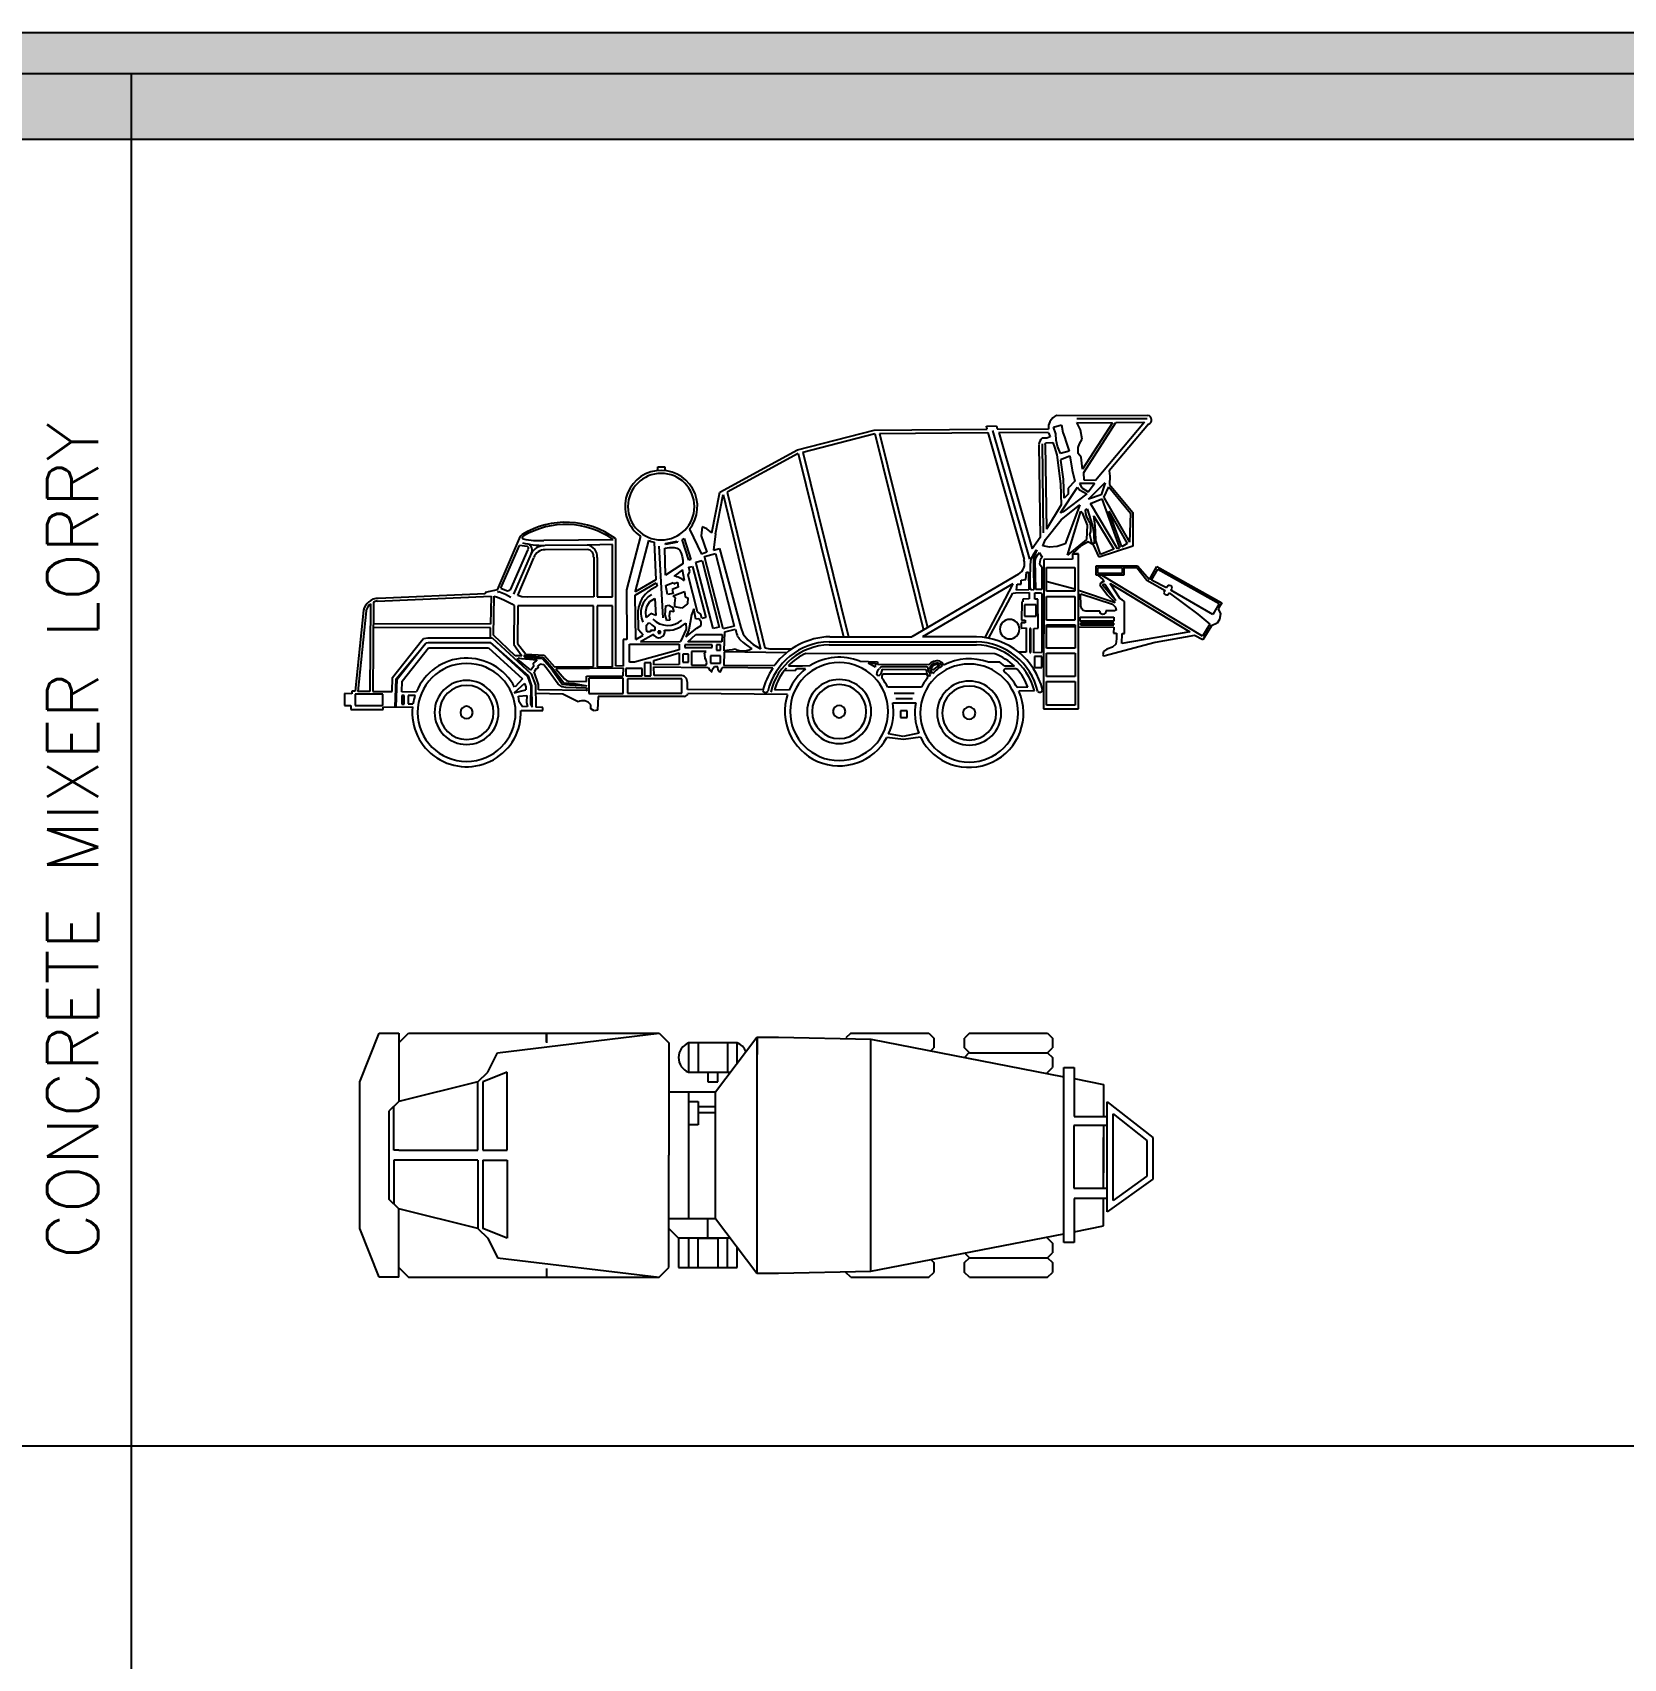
# Model space of a CAD drawing. Extents: x -121210 to 57230, y 84783 to 157800.
# Drawn here: x -19654 to -4017, y 141811 to 157800 of the extents above; entities that cross this region are included whole.
import ezdxf

# ---------------------------------------------------------------- set-up
doc = ezdxf.new("R2010")
doc.units = 0
doc.header["$MEASUREMENT"] = 0
doc.layers.get('0').update_dxf_attribs({"linetype": 'CONTINUOUS'})
doc.styles.get("Standard").update_dxf_attribs({"font": 'COMPLEX.SHX'})

# ---------------------------------------------------------------- blocks, each defined once
blk = doc.blocks.new('A$C66435CF1')
for p, q in [((6920, 3362), (6918, 3342)), ((6925, 3380), (6920, 3362)), ((6934, 3397), (6925, 3380)), ((6946, 3416), (6934, 3397)), ((6962, 3434), (6946, 3416)), ((6980, 3448), (6962, 3434)), ((6970, 3344), (7046, 3365)), ((6999, 3461), (6980, 3448)), ((6999, 3461), (7897, 3458)), ((7046, 3365), (7059, 3290)), ((7234, 3316), (7197, 3388)), ((7197, 3388), (7548, 3386)), ((7888, 3424), (7198, 3424)), ((7550, 3385), (7254, 2929)), ((7267, 2897), (7581, 3389)), ((7862, 3392), (7381, 2820)), ((7903, 3372), (7517, 2913)), ((7581, 3389), (7862, 3392)), ((4451, 3121), (5205, 3315)), ((4504, 3099), (5213, 3281)), ((5205, 3315), (6318, 3324)), ((5213, 3281), (5690, 1348)), ((5260, 3281), (6323, 3291)), ((5260, 3281), (5731, 1372)), ((6311, 3353), (6407, 3355)), ((6318, 3324), (6311, 3353)), ((6323, 3291), (6679, 2041)), ((6370, 3312), (6733, 2047)), ((6407, 3355), (6416, 3327)), ((6416, 3327), (6919, 3324)), ((6432, 3292), (6758, 2146)), ((6919, 3289), (6432, 3292)), ((6904, 3236), (6858, 3234)), ((6935, 3248), (6904, 3236)), ((6918, 3342), (6919, 3323)), ((6919, 3289), (6935, 3248)), ((6991, 3279), (6970, 3344)), ((6994, 3217), (6991, 3279)), ((7007, 3157), (6994, 3217)), ((7059, 3290), (7077, 3249)), ((7077, 3249), (7093, 3197)), ((7225, 3179), (7250, 3225)), ((7250, 3225), (7234, 3316)), ((3690, 2704), (4451, 3121)), ((4460, 3086), (3761, 2703)), ((4460, 3086), (4905, 1282)), ((4504, 3099), (4953, 1282)), ((6824, 3171), (6838, 2258)), ((6858, 3181), (6866, 2305)), ((6887, 3172), (6889, 3191)), ((6887, 3172), (6900, 2339)), ((6889, 3191), (6963, 3194)), ((6963, 3194), (6978, 3147)), ((6978, 3147), (7001, 3073)), ((7001, 3073), (7036, 2787)), ((7038, 3086), (7007, 3157)), ((7124, 3107), (7038, 3086)), ((7039, 3025), (7130, 3062)), ((7093, 3197), (7124, 3107)), ((7130, 3062), (7151, 2920)), ((7210, 3143), (7225, 3179)), ((7211, 3083), (7210, 3143)), ((7241, 3047), (7211, 3083)), ((7254, 2929), (7241, 3047)), ((3079, 2916), (3079, 2952)), ((3079, 2952), (3149, 2952)), ((3149, 2952), (3149, 2916)), ((7066, 2833), (7040, 3018)), ((7151, 2920), (7178, 2813)), ((7269, 2821), (7267, 2897)), ((7517, 2913), (7522, 2862)), ((7036, 2787), (7043, 2579)), ((7039, 2501), (7204, 2755)), ((7073, 2645), (7066, 2833)), ((7178, 2813), (7113, 2742)), ((7113, 2742), (7113, 2686)), ((7204, 2755), (7225, 2727)), ((7371, 2791), (7225, 2788)), ((7225, 2788), (7246, 2746)), ((7225, 2727), (7296, 2687)), ((7246, 2746), (7308, 2706)), ((7381, 2820), (7269, 2821)), ((7308, 2706), (7372, 2788)), ((7314, 2635), (7478, 2798)), ((7372, 2788), (7371, 2792)), ((7475, 2795), (7437, 2678)), ((7463, 2653), (7512, 2758)), ((7512, 2758), (7727, 2498)), ((7522, 2862), (7518, 2781)), ((7518, 2781), (7749, 2504)), ((3612, 2303), (3690, 2704)), ((3646, 2296), (3721, 2681)), ((3721, 2681), (4090, 1165)), ((3761, 2703), (4133, 1175)), ((7043, 2579), (6900, 2339)), ((7044, 2431), (7226, 2581)), ((7296, 2687), (7063, 2510)), ((7113, 2686), (7073, 2645)), ((7226, 2581), (7083, 2195)), ((7437, 2678), (7314, 2635)), ((7332, 2592), (7443, 2638)), ((7598, 2147), (7332, 2592)), ((7443, 2638), (7618, 2156)), ((7463, 2653), (7716, 2214)), ((6889, 2238), (7044, 2431)), ((7063, 2510), (7039, 2501)), ((7105, 2086), (7237, 2518)), ((7237, 2518), (7252, 2501)), ((7252, 2501), (7300, 2379)), ((7282, 2532), (7299, 2539)), ((7285, 2494), (7282, 2532)), ((7296, 2457), (7285, 2494)), ((7312, 2432), (7296, 2457)), ((7299, 2539), (7353, 2372)), ((7317, 2415), (7312, 2432)), ((7332, 2393), (7317, 2415)), ((7377, 2374), (7365, 2471)), ((7365, 2469), (7563, 2143)), ((7511, 2519), (7694, 2198)), ((7642, 2168), (7511, 2519)), ((7727, 2498), (7716, 2214)), ((7749, 2504), (7747, 2174)), ((1503, 1743), (1731, 2270)), ((1731, 2270), (1746, 2288)), ((2663, 2247), (2663, 995)), ((2909, 2270), (2771, 1743)), ((3319, 2240), (3340, 2247)), ((3384, 2035), (3319, 2240)), ((3340, 2247), (3405, 2042)), ((3391, 2340), (3510, 2095)), ((3515, 2363), (3506, 2276)), ((3506, 2276), (3562, 2115)), ((3561, 2343), (3515, 2363)), ((3612, 2303), (3561, 2343)), ((3646, 2296), (3627, 2135)), ((6838, 2258), (6758, 2146)), ((7294, 2239), (7105, 2086)), ((7300, 2379), (7293, 2239)), ((7326, 2287), (7335, 2319)), ((7339, 2234), (7326, 2287)), ((7336, 2366), (7332, 2393)), ((7335, 2319), (7336, 2366)), ((7353, 2372), (7366, 2294)), ((7366, 2294), (7368, 2195)), ((7380, 2316), (7377, 2374)), ((7386, 2230), (7380, 2316)), ((1538, 1760), (1719, 2181)), ((1630, 1744), (1804, 2142)), ((1834, 2101), (1660, 1700)), ((1795, 2171), (1719, 2181)), ((2642, 2237), (1960, 2228)), ((2386, 2183), (1971, 2179)), ((2387, 2141), (1971, 2137)), ((2635, 2188), (2386, 2183)), ((2635, 1675), (2635, 2188)), ((2987, 2229), (2857, 1732)), ((3044, 2213), (3059, 1842)), ((3091, 2174), (3130, 1468)), ((3147, 2152), (3170, 2157)), ((3155, 1888), (3147, 2152)), ((3154, 2201), (3271, 2224)), ((3156, 2188), (3154, 2201)), ((3273, 2211), (3156, 2188)), ((3170, 2157), (3193, 2160)), ((3193, 2160), (3216, 2161)), ((3216, 2161), (3239, 2160)), ((3239, 2160), (3254, 2158)), ((3254, 2158), (3269, 2154)), ((3269, 2154), (3283, 2148)), ((3271, 2224), (3273, 2211)), ((3283, 2148), (3293, 2137)), ((3293, 2137), (3308, 2105)), ((3308, 2105), (3318, 2071)), ((3562, 2115), (3510, 2095)), ((3538, 2072), (3645, 2100)), ((3627, 2135), (3687, 2151)), ((3645, 2100), (3830, 1388)), ((3687, 2151), (3895, 1372)), ((6750, 2048), (6778, 2102)), ((6804, 2138), (6771, 2058)), ((6778, 2102), (6803, 2138)), ((6797, 2065), (6815, 2092)), ((6815, 2092), (6827, 2110)), ((6829, 2110), (6856, 2065)), ((6865, 2177), (6889, 2238)), ((6930, 2164), (6865, 2177)), ((7004, 2169), (6930, 2164)), ((7083, 2195), (7004, 2169)), ((7245, 2180), (7154, 2098)), ((7215, 2098), (7154, 2098)), ((7154, 2098), (7154, 2044)), ((7154, 2098), (7215, 2098)), ((7154, 2098), (7154, 2044)), ((7215, 574), (7215, 2098)), ((7305, 2216), (7245, 2180)), ((7362, 2186), (7305, 2216)), ((7347, 2202), (7339, 2234)), ((7368, 2195), (7347, 2202)), ((7419, 2065), (7362, 2186)), ((7431, 2090), (7386, 2230)), ((7747, 2174), (7419, 2065)), ((7563, 2143), (7431, 2090)), ((7618, 2156), (7598, 2147)), ((7694, 2198), (7642, 2168)), ((1704, 1688), (1860, 2060)), ((2449, 2064), (2452, 1674)), ((2485, 2062), (2485, 1675)), ((3326, 2001), (3155, 1888)), ((3321, 1939), (3241, 1878)), ((3318, 2071), (3325, 2036)), ((3342, 1836), (3321, 1939)), ((3325, 2036), (3326, 2000)), ((3379, 1888), (3394, 1923)), ((3405, 2042), (3384, 2035)), ((3384, 1966), (3422, 1974)), ((3394, 1923), (3384, 1966)), ((3422, 1974), (3552, 1472)), ((3452, 2016), (3514, 2032)), ((3624, 1362), (3452, 2016)), ((3514, 2032), (3684, 1378)), ((3723, 1360), (3538, 2072)), ((6703, 1916), (6722, 1919)), ((6722, 1919), (6727, 1743)), ((6740, 1848), (6743, 1989)), ((6743, 1989), (6750, 2048)), ((6771, 2058), (6771, 1942)), ((6771, 1942), (6776, 1776)), ((6790, 2031), (6797, 2065)), ((6794, 1747), (6790, 2031)), ((6838, 2039), (6832, 1999)), ((6832, 1999), (6848, 1977)), ((6856, 2065), (6838, 2039)), ((6848, 1977), (6854, 1963)), ((6854, 1963), (6853, 1748)), ((6875, 2041), (6870, 574)), ((7154, 2044), (6875, 2041)), ((7154, 2044), (6875, 2041)), ((6899, 1732), (6899, 1963)), ((6899, 1963), (7179, 1963)), ((7179, 1963), (7179, 1732)), ((7387, 1887), (7387, 1980)), ((7387, 1980), (7660, 1980)), ((7404, 1904), (7404, 1963)), ((7404, 1963), (7643, 1963)), ((7643, 1963), (7643, 1904)), ((7660, 1980), (7795, 1981)), ((7660, 1980), (7660, 1887)), ((7660, 1962), (7787, 1963)), ((7787, 1963), (7886, 1838)), ((7795, 1981), (7911, 1844)), ((7911, 1844), (7986, 1974)), ((7932, 1840), (7993, 1948)), ((7986, 1974), (8622, 1615)), ((7993, 1948), (8596, 1608)), ((1538, 1760), (1593, 1736)), ((3059, 1842), (2857, 1723)), ((2857, 1691), (3063, 1814)), ((3072, 1781), (3004, 1742)), ((3063, 1814), (3072, 1781)), ((3157, 1785), (3229, 1817)), ((3175, 1698), (3157, 1785)), ((3280, 1771), (3222, 1747)), ((3229, 1817), (3237, 1802)), ((3237, 1802), (3272, 1818)), ((3272, 1818), (3280, 1771)), ((3471, 1527), (3379, 1888)), ((6624, 1897), (5577, 1282)), ((6569, 1804), (5681, 1283)), ((6569, 1804), (6295, 1274)), ((6605, 1739), (6613, 1798)), ((6613, 1798), (6651, 1801)), ((6651, 1801), (6652, 1840)), ((6652, 1840), (6697, 1844)), ((6697, 1844), (6703, 1916)), ((6740, 1766), (6740, 1848)), ((6749, 1744), (6740, 1766)), ((6776, 1776), (6775, 1749)), ((7180, 1749), (6905, 1821)), ((7660, 1887), (7387, 1887)), ((7643, 1904), (7404, 1904)), ((7406, 1887), (7455, 1847)), ((7430, 1811), (7423, 1792)), ((7423, 1792), (7498, 1692)), ((7448, 1820), (7430, 1811)), ((8432, 1288), (7448, 1886)), ((7465, 1822), (7448, 1820)), ((7449, 1791), (7459, 1802)), ((7528, 1697), (7449, 1791)), ((7455, 1847), (7465, 1822)), ((7459, 1802), (7476, 1797)), ((7476, 1797), (7521, 1729)), ((7623, 1656), (7526, 1805)), ((7527, 1805), (8310, 1330)), ((7886, 1838), (8065, 1737)), ((8080, 1765), (7932, 1840)), ((8095, 1785), (8080, 1765)), ((8110, 1788), (8095, 1785)), ((8124, 1783), (8110, 1788)), ((8122, 1739), (8135, 1761)), ((8133, 1774), (8124, 1783)), ((8135, 1761), (8133, 1774)), ((256, 1606), (250, 743)), ((286, 1623), (280, 743)), ((320, 1632), (1440, 1681)), ((1381, 1706), (332, 1660)), ((1503, 1743), (1381, 1716)), ((1381, 1716), (1381, 1706)), ((1440, 1681), (1436, 1407)), ((1468, 1682), (1462, 1299)), ((1469, 1682), (1494, 1674)), ((1494, 1674), (1519, 1665)), ((1503, 1722), (1518, 1728)), ((1518, 1728), (1584, 1702)), ((1519, 1665), (1543, 1655)), ((1543, 1655), (1567, 1644)), ((1567, 1644), (1593, 1632)), ((1584, 1702), (1635, 1673)), ((1593, 1632), (1618, 1619)), ((1618, 1619), (1643, 1605)), ((1643, 1605), (1666, 1589)), ((1742, 1674), (1704, 1688)), ((1798, 1671), (1742, 1674)), ((2452, 1674), (1798, 1671)), ((2485, 1675), (2635, 1675)), ((2771, 1743), (2776, 1256)), ((2857, 1732), (2857, 1724)), ((2862, 1257), (2857, 1691)), ((2973, 1579), (3000, 1630)), ((3000, 1630), (3051, 1659)), ((3051, 1659), (3061, 1492)), ((3229, 1709), (3175, 1698)), ((3222, 1747), (3229, 1709)), ((3232, 1685), (3343, 1726)), ((3252, 1664), (3232, 1685)), ((3248, 1614), (3252, 1664)), ((3248, 1578), (3248, 1614)), ((3370, 1605), (3314, 1564)), ((3343, 1726), (3349, 1675)), ((3343, 1726), (3343, 1716)), ((3349, 1675), (3374, 1665)), ((3374, 1665), (3370, 1605)), ((6331, 1264), (6568, 1711)), ((6568, 1711), (6594, 1714)), ((6594, 1714), (6730, 1718)), ((6727, 1743), (6605, 1739)), ((6656, 1626), (6653, 1447)), ((6667, 1627), (6656, 1626)), ((6730, 1656), (6667, 1653)), ((6667, 1653), (6667, 1627)), ((6730, 1718), (6730, 1656)), ((6762, 1739), (6749, 1744)), ((6775, 1749), (6762, 1739)), ((6784, 1714), (6840, 1714)), ((6784, 1652), (6784, 1714)), ((6816, 1653), (6784, 1652)), ((6853, 1748), (6794, 1747)), ((6819, 1366), (6816, 1653)), ((6840, 1714), (6853, 1703)), ((6853, 1703), (6853, 1680)), ((6853, 1680), (6855, 1126)), ((7179, 1732), (6899, 1732)), ((6899, 1446), (6899, 1677)), ((6899, 1677), (7179, 1677)), ((7179, 1677), (7179, 1446)), ((7215, 1741), (7575, 1620)), ((7238, 1583), (7234, 1703)), ((7238, 1703), (7548, 1602)), ((7498, 1692), (7575, 1620)), ((7521, 1729), (7583, 1639)), ((7583, 1639), (7528, 1697)), ((7548, 1602), (7579, 1572)), ((7648, 1641), (7623, 1656)), ((7667, 1630), (7648, 1641)), ((7666, 1314), (7667, 1630)), ((8065, 1737), (8053, 1717)), ((8053, 1717), (8056, 1703)), ((8056, 1703), (8067, 1697)), ((8067, 1697), (8078, 1693)), ((8078, 1693), (8092, 1695)), ((8092, 1695), (8106, 1713)), ((8106, 1713), (8389, 1504)), ((8535, 1500), (8122, 1739)), ((8596, 1608), (8535, 1500)), ((8622, 1615), (8588, 1556)), ((186, 1544), (105, 748)), ((212, 1537), (131, 743)), ((1666, 1589), (1665, 1206)), ((1703, 1588), (1701, 1217)), ((2448, 1588), (1703, 1588)), ((2448, 989), (2448, 1588)), ((2635, 1586), (2482, 1586)), ((2482, 1586), (2482, 988)), ((2635, 988), (2635, 1586)), ((2889, 1352), (2886, 1543)), ((2962, 1530), (2973, 1579)), ((2965, 1471), (2962, 1530)), ((3011, 1511), (2965, 1471)), ((3061, 1492), (3011, 1511)), ((3152, 1498), (3158, 1587)), ((3168, 1442), (3152, 1498)), ((3158, 1587), (3187, 1594)), ((3199, 1447), (3168, 1442)), ((3187, 1594), (3223, 1574)), ((3198, 1533), (3191, 1489)), ((3191, 1489), (3199, 1447)), ((3238, 1528), (3198, 1533)), ((3223, 1574), (3238, 1528)), ((3314, 1564), (3248, 1578)), ((3411, 1497), (3398, 1423)), ((3433, 1557), (3411, 1497)), ((3453, 1454), (3433, 1557)), ((3483, 1457), (3453, 1454)), ((3501, 1503), (3471, 1527)), ((3504, 1429), (3483, 1457)), ((3513, 1462), (3501, 1503)), ((3552, 1472), (3513, 1462)), ((6653, 1447), (6689, 1447)), ((6799, 1597), (6683, 1597)), ((6683, 1597), (6683, 1485)), ((6683, 1485), (6799, 1485)), ((6689, 1447), (6689, 1418)), ((6799, 1485), (6799, 1597)), ((7179, 1446), (6899, 1446)), ((7232, 1437), (7232, 1475)), ((7232, 1475), (7562, 1475)), ((7247, 1558), (7238, 1583)), ((7261, 1539), (7247, 1558)), ((7288, 1535), (7261, 1539)), ((7425, 1533), (7288, 1535)), ((7430, 1510), (7425, 1533)), ((7450, 1502), (7430, 1510)), ((7465, 1504), (7450, 1502)), ((7484, 1520), (7465, 1504)), ((7569, 1537), (7484, 1537)), ((7484, 1537), (7484, 1520)), ((7562, 1475), (7562, 1437)), ((7585, 1543), (7569, 1537)), ((7579, 1572), (7585, 1543)), ((8389, 1504), (8506, 1406)), ((8599, 1452), (8576, 1416)), ((8588, 1556), (8609, 1507)), ((8609, 1507), (8599, 1452)), ((1436, 1407), (289, 1408)), ((1435, 1371), (289, 1372)), ((1434, 1276), (1435, 1371)), ((1677, 1096), (1463, 1298)), ((2862, 1257), (2937, 1298)), ((2937, 1298), (2889, 1352)), ((3036, 1305), (2908, 1232)), ((2968, 1354), (2969, 1396)), ((2974, 1331), (2968, 1354)), ((2969, 1396), (2991, 1422)), ((3008, 1331), (2974, 1331)), ((2996, 1421), (3023, 1395)), ((3009, 1343), (3008, 1331)), ((3050, 1343), (3009, 1343)), ((3023, 1395), (3051, 1378)), ((3051, 1378), (3050, 1343)), ((3105, 1337), (3084, 1337)), ((3084, 1337), (3084, 1318)), ((3084, 1318), (3105, 1318)), ((3105, 1318), (3105, 1337)), ((3359, 1357), (3302, 1235)), ((3354, 1281), (3463, 1367)), ((3385, 1349), (3354, 1281)), ((3355, 1417), (3359, 1357)), ((3375, 1233), (3453, 1303)), ((3398, 1423), (3385, 1349)), ((3453, 1303), (3712, 1306)), ((3463, 1367), (3505, 1394)), ((3505, 1394), (3504, 1429)), ((3684, 1378), (3624, 1362)), ((3712, 1303), (3708, 1231)), ((3830, 1388), (3723, 1360)), ((3732, 1145), (3737, 1330)), ((3737, 1330), (3844, 1358)), ((3844, 1358), (3846, 1343)), ((3846, 1343), (3849, 1328)), ((3849, 1328), (3853, 1314)), ((3853, 1314), (3859, 1299)), ((3859, 1299), (3864, 1286)), ((3864, 1286), (3871, 1274)), ((3895, 1372), (3919, 1309)), ((3919, 1309), (3963, 1253)), ((4771, 1282), (5577, 1282)), ((6212, 1282), (5681, 1283)), ((6689, 1418), (6650, 1418)), ((6650, 1418), (6650, 1367)), ((6650, 1367), (6700, 1369)), ((6700, 1369), (6700, 1130)), ((6746, 1363), (6736, 1363)), ((6736, 1363), (6736, 1128)), ((6746, 1128), (6746, 1363)), ((6774, 1365), (6819, 1366)), ((6775, 1125), (6774, 1365)), ((6901, 1169), (6901, 1400)), ((6901, 1400), (7181, 1400)), ((7186, 1376), (6909, 1381)), ((7181, 1400), (7181, 1169)), ((7213, 1379), (7562, 1377)), ((7562, 1437), (7232, 1437)), ((7562, 1416), (7234, 1416)), ((7234, 1416), (7234, 1398)), ((7234, 1398), (7562, 1398)), ((7562, 1377), (7560, 1318)), ((7560, 1318), (7587, 1317)), ((7562, 1398), (7562, 1416)), ((7587, 1317), (7587, 1262)), ((8310, 1330), (7641, 1216)), ((7641, 1216), (7643, 1314)), ((7643, 1314), (7666, 1314)), ((8354, 1296), (7969, 1227)), ((8437, 1253), (8354, 1296)), ((8506, 1406), (8432, 1288)), ((8522, 1389), (8437, 1253)), ((8576, 1416), (8522, 1389)), ((472, 882), (757, 1243)), ((507, 869), (801, 1222)), ((518, 865), (792, 1213)), ((567, 847), (826, 1175)), ((757, 1243), (778, 1266)), ((778, 1266), (818, 1271)), ((792, 1213), (801, 1222)), ((801, 1222), (821, 1225)), ((818, 1271), (1452, 1271)), ((821, 1225), (1434, 1225)), ((826, 1175), (1415, 1175)), ((1415, 1175), (1749, 868)), ((1434, 1225), (1797, 893)), ((1807, 899), (1434, 1225)), ((1452, 1271), (1836, 919)), ((1665, 1206), (1742, 1095)), ((1701, 1217), (1783, 1111)), ((2776, 1256), (2740, 1256)), ((2740, 1256), (2740, 992)), ((2801, 1210), (3290, 1210)), ((2801, 1032), (2801, 1210)), ((3289, 1154), (2850, 1032)), ((2908, 1232), (3302, 1235)), ((3040, 1050), (3290, 1125)), ((3290, 1123), (3288, 1008)), ((3290, 1210), (3289, 1154)), ((3613, 1203), (3345, 1203)), ((3345, 1203), (3345, 1176)), ((3345, 1176), (3613, 1176)), ((3708, 1231), (3375, 1233)), ((3555, 1137), (3410, 1137)), ((3410, 1137), (3410, 1002)), ((3537, 1122), (3555, 1137)), ((3543, 1105), (3537, 1122)), ((3613, 1176), (3613, 1203)), ((3697, 1202), (3655, 1202)), ((3655, 1202), (3655, 1151)), ((3655, 1151), (3697, 1151)), ((3697, 1151), (3697, 1202)), ((3732, 1133), (3727, 1000)), ((3781, 1151), (3732, 1145)), ((4345, 1123), (3732, 1133)), ((3809, 1155), (3781, 1151)), ((3837, 1159), (3809, 1155)), ((3848, 1156), (3837, 1159)), ((3859, 1152), (3848, 1156)), ((3869, 1147), (3859, 1152)), ((3880, 1143), (3869, 1147)), ((3871, 1274), (3879, 1262)), ((3879, 1262), (3888, 1251)), ((3897, 1142), (3880, 1143)), ((3888, 1251), (3917, 1227)), ((3914, 1141), (3897, 1142)), ((3931, 1141), (3914, 1141)), ((3917, 1227), (3947, 1203)), ((3947, 1143), (3931, 1141)), ((3947, 1203), (4003, 1163)), ((3962, 1147), (3947, 1143)), ((3977, 1152), (3962, 1147)), ((3963, 1253), (4017, 1205)), ((4003, 1163), (3977, 1152)), ((4017, 1205), (4090, 1165)), ((4133, 1175), (4181, 1163)), ((4181, 1163), (4395, 1163)), ((4763, 1232), (6211, 1232)), ((4763, 1202), (6211, 1202)), ((6700, 1130), (6630, 1132)), ((6736, 1128), (6746, 1128)), ((6855, 1126), (6775, 1125)), ((7181, 1169), (6901, 1169)), ((6901, 890), (6901, 1121)), ((6901, 1121), (7181, 1121)), ((7181, 1121), (7181, 890)), ((7459, 1137), (7452, 1106)), ((7494, 1160), (7459, 1137)), ((7969, 1227), (7463, 1090)), ((7550, 1179), (7494, 1160)), ((7581, 1210), (7550, 1179)), ((7587, 1262), (7581, 1210)), ((1742, 1095), (1677, 1096)), ((1701, 1063), (1703, 1074)), ((1830, 955), (1701, 1063)), ((1703, 1074), (1739, 1069)), ((1739, 1069), (1895, 1057)), ((1775, 1083), (1943, 1068)), ((1776, 1098), (1951, 1083)), ((1783, 1111), (1961, 1102)), ((1857, 989), (1830, 955)), ((1883, 1047), (1855, 1023)), ((1855, 1023), (1857, 989)), ((1880, 964), (1863, 937)), ((1903, 974), (1880, 964)), ((1895, 1057), (1883, 1047)), ((1923, 1013), (1898, 994)), ((1898, 994), (1903, 974)), ((1960, 1006), (1923, 1013)), ((1943, 1068), (2040, 956)), ((1951, 1083), (2052, 966)), ((2006, 947), (1960, 1006)), ((1961, 1102), (2063, 986)), ((2052, 966), (2157, 829)), ((2063, 986), (2448, 989)), ((2742, 972), (2077, 967)), ((2077, 967), (2162, 870)), ((2482, 988), (2635, 988)), ((2740, 992), (2663, 995)), ((2739, 898), (2742, 972)), ((2925, 971), (2765, 971)), ((2765, 971), (2765, 898)), ((2850, 1032), (2801, 1032)), ((2925, 898), (2925, 971)), ((3012, 1027), (2947, 1027)), ((2947, 1027), (2947, 898)), ((3012, 898), (3012, 1027)), ((3040, 1005), (3040, 1050)), ((3288, 1008), (3040, 1005)), ((3043, 902), (3042, 985)), ((3042, 985), (3576, 980)), ((3380, 1110), (3325, 1110)), ((3325, 1110), (3325, 1032)), ((3325, 1032), (3380, 1032)), ((3380, 1032), (3380, 1110)), ((3410, 1002), (3555, 1002)), ((3544, 1070), (3543, 1105)), ((3556, 1052), (3544, 1070)), ((3555, 1002), (3562, 1026)), ((3562, 1026), (3556, 1052)), ((3576, 980), (3590, 955)), ((3695, 1094), (3597, 1094)), ((3597, 1094), (3597, 1022)), ((3597, 1022), (3695, 1022)), ((3638, 986), (3615, 958)), ((3670, 986), (3638, 986)), ((3674, 955), (3670, 986)), ((3701, 961), (3690, 931)), ((3695, 1022), (3695, 1094)), ((3720, 979), (3701, 961)), ((4209, 973), (3720, 979)), ((3727, 1000), (4229, 1002)), ((4363, 995), (4503, 997)), ((4444, 966), (4431, 947)), ((4531, 966), (4444, 966)), ((4503, 997), (4578, 999)), ((6393, 1113), (4534, 1118)), ((5064, 1041), (5238, 1037)), ((5147, 1023), (5218, 1023)), ((5217, 984), (5147, 1023)), ((5218, 1023), (5217, 984)), ((5238, 1037), (5238, 1008)), ((5742, 1006), (5238, 1008)), ((5246, 956), (5259, 970)), ((5284, 963), (5273, 919)), ((5284, 963), (5710, 961)), ((5715, 985), (5290, 987)), ((5710, 961), (5716, 956)), ((5741, 950), (5737, 973)), ((5753, 1017), (5742, 1006)), ((5763, 1027), (5753, 1017)), ((5756, 972), (5763, 998)), ((5759, 956), (5756, 972)), ((5776, 1034), (5763, 1027)), ((5763, 998), (5768, 1005)), ((5768, 1005), (5775, 1012)), ((5771, 967), (5773, 984)), ((5779, 951), (5771, 967)), ((5773, 984), (5790, 1004)), ((5775, 1012), (5784, 1017)), ((5790, 1040), (5776, 1034)), ((5789, 962), (5779, 951)), ((5784, 1017), (5796, 1022)), ((5806, 974), (5789, 962)), ((5805, 1043), (5790, 1040)), ((5790, 1004), (5806, 1010)), ((5796, 1022), (5808, 1024)), ((5820, 1045), (5805, 1043)), ((5806, 1010), (5831, 1012)), ((5828, 989), (5806, 974)), ((5808, 1024), (5821, 1026)), ((5829, 964), (5816, 954)), ((5835, 1044), (5820, 1045)), ((5821, 1026), (5832, 1025)), ((5847, 1000), (5828, 989)), ((5840, 972), (5829, 964)), ((5831, 1012), (5843, 1006)), ((5832, 1025), (5843, 1023)), ((5850, 1041), (5835, 1044)), ((5851, 979), (5840, 972)), ((5843, 1023), (5852, 1018)), ((5843, 1006), (5847, 1000)), ((5862, 1034), (5850, 1041)), ((5862, 986), (5851, 979)), ((5852, 1018), (5860, 1012)), ((5860, 1012), (5866, 1004)), ((5873, 1026), (5862, 1034)), ((5873, 993), (5862, 986)), ((5866, 1004), (5873, 993)), ((5882, 1015), (5873, 1026)), ((5889, 1003), (5882, 1015)), ((6440, 1032), (6330, 1031)), ((6491, 992), (6440, 1032)), ((6482, 958), (6495, 969)), ((6584, 992), (6491, 992)), ((6495, 969), (6599, 970)), ((6599, 970), (6612, 962)), ((6855, 1087), (6782, 1087)), ((6782, 1087), (6782, 979)), ((6782, 979), (6855, 979)), ((6855, 979), (6855, 1087)), ((7452, 1106), (7463, 1090)), ((468, 745), (472, 882)), ((498, 591), (507, 869)), ((509, 591), (518, 865)), ((564, 742), (567, 847)), ((1769, 822), (1669, 731)), ((1749, 868), (1677, 790)), ((1769, 822), (1781, 790)), ((1797, 893), (1831, 799)), ((1842, 801), (1807, 899)), ((1836, 919), (1877, 807)), ((1844, 589), (1842, 801)), ((1908, 813), (1863, 937)), ((1877, 807), (1879, 589)), ((1908, 761), (1908, 813)), ((2101, 816), (2006, 947)), ((2040, 956), (2141, 817)), ((2140, 790), (2101, 816)), ((2141, 817), (2212, 809)), ((2157, 829), (2256, 824)), ((2162, 870), (2182, 853)), ((2182, 853), (2204, 846)), ((2204, 846), (2379, 843)), ((2212, 809), (2381, 801)), ((2256, 824), (2381, 801)), ((2378, 896), (2739, 898)), ((2379, 843), (2378, 896)), ((2739, 875), (2400, 875)), ((2400, 875), (2400, 725)), ((2739, 725), (2739, 875)), ((2765, 898), (2925, 898)), ((3317, 869), (2782, 869)), ((2782, 869), (2782, 728)), ((2947, 898), (3012, 898)), ((3301, 902), (3043, 902)), ((3317, 728), (3317, 869)), ((3371, 763), (3370, 832)), ((3590, 955), (3610, 933)), ((3610, 933), (3615, 958)), ((3690, 931), (3674, 955)), ((4431, 947), (4322, 949)), ((5233, 912), (5236, 931)), ((5240, 902), (5233, 912)), ((5236, 931), (5246, 956)), ((5248, 898), (5240, 902)), ((5260, 903), (5248, 898)), ((5273, 919), (5260, 903)), ((5715, 913), (5305, 915)), ((5716, 956), (5725, 919)), ((5725, 919), (5738, 903)), ((5738, 903), (5750, 898)), ((5751, 930), (5741, 950)), ((5750, 898), (5758, 902)), ((5759, 913), (5751, 930)), ((5758, 902), (5759, 913)), ((5768, 939), (5759, 956)), ((5779, 921), (5768, 939)), ((5791, 932), (5780, 920)), ((5804, 943), (5791, 932)), ((5816, 954), (5804, 943)), ((6487, 938), (6482, 958)), ((7181, 890), (6901, 890)), ((6901, 611), (6901, 842)), ((6901, 842), (7181, 842)), ((7181, 842), (7181, 611)), ((72, 722), (0, 723)), ((0, 723), (1, 605)), ((105, 748), (72, 748)), ((72, 748), (72, 722)), ((377, 719), (104, 719)), ((104, 719), (104, 605)), ((250, 743), (131, 743)), ((280, 743), (468, 745)), ((377, 605), (377, 719)), ((564, 742), (706, 743)), ((585, 704), (565, 704)), ((565, 704), (565, 621)), ((585, 621), (585, 704)), ((626, 704), (625, 624)), ((693, 705), (626, 704)), ((1669, 731), (1781, 761)), ((1709, 697), (1791, 704)), ((1718, 643), (1709, 697)), ((1751, 594), (1718, 643)), ((1781, 790), (1781, 761)), ((1791, 704), (1790, 638)), ((1831, 799), (1827, 620)), ((2147, 718), (1884, 724)), ((2376, 754), (1908, 761)), ((2175, 782), (2140, 790)), ((2295, 643), (2147, 718)), ((2378, 776), (2175, 782)), ((2376, 754), (2387, 762)), ((2387, 762), (2378, 776)), ((2400, 725), (2739, 725)), ((2492, 696), (2488, 559)), ((3340, 695), (2492, 696)), ((2782, 728), (3317, 728)), ((4109, 759), (3371, 763)), ((4353, 716), (3375, 723)), ((4371, 757), (4226, 759)), ((5670, 785), (5339, 787)), ((5403, 729), (5600, 728)), ((5419, 676), (5582, 675)), ((6717, 785), (6612, 782)), ((6782, 751), (6628, 748)), ((1, 605), (63, 605)), ((63, 605), (63, 568)), ((63, 568), (381, 568)), ((104, 605), (377, 605)), ((381, 590), (667, 592)), ((381, 568), (381, 590)), ((565, 621), (585, 621)), ((625, 624), (673, 624)), ((1738, 558), (1949, 558)), ((1799, 595), (1751, 594)), ((1790, 638), (1799, 595)), ((1827, 620), (1844, 589)), ((1950, 586), (1879, 589)), ((1949, 558), (1950, 586)), ((2422, 573), (2422, 614)), ((2453, 553), (2422, 573)), ((2488, 559), (2453, 553)), ((5389, 634), (5616, 633)), ((5532, 554), (5464, 554)), ((5464, 554), (5464, 488)), ((5464, 488), (5532, 488)), ((5532, 488), (5532, 554)), ((6870, 574), (7215, 574)), ((7181, 611), (6901, 611)), ((5492, 301), (5348, 327)), ((5644, 335), (5492, 301)), ((5493, 273), (5331, 292)), ((5662, 294), (5493, 273))]:
    blk.add_line(p, q)
for centre, radius, start, end in [((7889, 3415), 44.6, 288.9195, 79.0623), ((6908, 3167), 84.2, 126.4772, 176.8129), ((3113, 2562), 356, 321.3356, 235.0344), ((3113, 2562), 327, 0, 180), ((3113, 2562), 327, 180, 0), ((2174, 1582), 826, 53.7021, 121.2379), ((1759, 2257), 13.7, 99.3685, 260.6315), ((2174, 1582), 805, 54.4731, 121.238), ((1924, 3118), 890, 259.2082, 272.3398), ((1977, 3119), 940, 255.971, 269.1025), ((1789, 2154), 18.8, 323.1749, 71.308), ((1783, 2136), 61.9, 326.1667, 63.6961), ((1968, 2025), 154, 88.8963, 150.4132), ((1969, 2022), 116, 88.9986, 160.499), ((2372, 2072), 113, 354.8437, 82.8384), ((2378, 2071), 71.2, 354.8435, 82.8382), ((3113, 2562), 356, 249.2741, 258.7967), ((6566, 2002), 119, 298.8904, 19.3015), ((3175, 1613), 276, 53.1713, 76.0148), ((336, 1505), 155, 91.5886, 165.3471), ((336, 1505), 129, 128.4062, 165.3471), ((336, 1505), 129, 97.3001, 113.0378), ((1604, 1775), 39.8, 254.0616, 310.3938), ((3160, 1513), 276, 124.2636, 173.8408), ((3119, 1516), 207, 119.0544, 205.498), ((3178, 1601), 207, 225.1647, 311.6083), ((6538, 1357), 96.4, 0, 180), ((3089, 1331), 58.9, 201.5121, 17.2252), ((3178, 1601), 255, 262.5366, 313.7928), ((4787, 588), 695, 91.3537, 143.3844), ((6196, 597), 685, 13.5031, 88.6462), ((6538, 1357), 96.4, 180, 0), ((4778, 597), 636, 91.3538, 166.4969), ((4778, 597), 606, 91.3537, 166.4969), ((6196, 597), 606, 14.7709, 88.6463), ((6196, 597), 636, 13.5031, 88.6462), ((1200, 538), 534, 27.8188, 157.4196), ((1200, 538), 482, 0, 180), ((1773, 1091), 8.03, 65.6299, 286.742), ((4787, 588), 695, 146.3097, 166.4969), ((4778, 597), 576, 138.981, 163.5833), ((4778, 597), 576, 115.0478, 136.1923), ((4862, 547), 534, 128.3353, 156.8263), ((4862, 547), 482, 0, 180), ((4862, 547), 534, 67.7121, 122.1269), ((5289, 952), 35.5, 88.8638, 148.6158), ((6140, 532), 482, 0, 180), ((5719, 966), 19.8, 22.1229, 100.6561), ((6140, 532), 534, 69.1861, 118.0536), ((6196, 597), 554, 45.517, 69.1175), ((6196, 597), 554, 19.8746, 41.3132), ((1200, 538), 315, 0, 180), ((1200, 538), 266, 0, 180), ((3305, 837), 65.1, 355.5342, 93.6414), ((4862, 547), 315, 0, 180), ((4862, 547), 266, 0, 180), ((5307, 888), 27, 95.7849, 217.4435), ((4862, 547), 534, 26.665, 37.4436), ((6140, 532), 534, 141.021, 151.6697), ((5706, 888), 27, 313.9762, 71.0814), ((6140, 532), 315, 0, 180), ((6140, 532), 534, 27.9202, 49.5054), ((1200, 538), 534, 161.7675, 170.7306), ((2341, 553), 101, 37.2072, 117.0673), ((3340, 731), 35.3, 269.2845, 348.0351), ((4137, 765), 30, 208.9822, 319.3652), ((4862, 547), 534, 161.6326, 331.4617), ((6140, 532), 534, 206.4578, 23.83), ((6140, 532), 266, 0, 180), ((6834, 766), 28.9, 225.0501, 343.0224), ((1200, 538), 534, 174.1937, 2.129), ((1200, 538), 482, 180, 0), ((1200, 538), 315, 180, 0), ((1200, 538), 266, 180, 0), ((1200, 538), 60.9, 0, 180), ((1200, 538), 60.9, 180, 0), ((4862, 547), 482, 180, 0), ((4862, 547), 315, 180, 0), ((4862, 547), 266, 180, 0), ((4862, 547), 60.9, 0, 180), ((4862, 547), 60.9, 180, 0), ((4862, 547), 534, 335.6356, 9.3782), ((6140, 532), 534, 169.0953, 201.6035), ((6140, 532), 482, 180, 0), ((6140, 532), 315, 180, 0), ((6140, 532), 266, 180, 0), ((6140, 532), 60.9, 0, 180), ((6140, 532), 60.9, 180, 0)]:
    blk.add_arc(centre, radius, start, end)
blk = doc.blocks.new('A$C04877BA6')
for p, q in [((0, 1920), (192, 2400)), ((192, 2400), (384, 2400)), ((384, 2400), (384, 1728)), ((384, 2304), (480, 2400)), ((480, 2400), (1835, 2400)), ((1355, 2208), (2943, 2400)), ((1835, 2400), (2943, 2400)), ((1835, 2400), (1835, 2304)), ((1835, 2315), (1835, 2400)), ((2943, 2400), (3039, 2304)), ((4827, 2400), (4780, 2354)), ((4827, 2400), (5595, 2400)), ((5595, 2400), (5643, 2352)), ((5994, 2400), (5946, 2352)), ((5994, 2400), (6762, 2400)), ((6762, 2400), (6810, 2352)), ((3039, 2304), (3039, 1200)), ((3231, 2304), (3231, 2016)), ((3711, 2304), (3231, 2304)), ((3327, 2304), (3327, 2016)), ((3497, 1824), (3903, 2361)), ((3615, 2304), (3615, 2016)), ((3711, 2107), (3711, 2304)), ((3903, 2361), (4116, 2361)), ((3906, 2361), (3906, 2191)), ((3906, 39), (3906, 2361)), ((4116, 2361), (5025, 2341)), ((5025, 2341), (6922, 1972)), ((5025, 59), (5025, 2341)), ((5613, 2227), (5643, 2256)), ((5643, 2352), (5643, 2256)), ((5946, 2304), (5946, 2352)), ((5946, 2256), (5946, 2304)), ((5994, 2208), (5946, 2256)), ((6762, 2208), (6810, 2256)), ((6810, 2352), (6810, 2256)), ((1259, 2016), (1355, 2208)), ((5992, 2209), (5944, 2161)), ((5994, 2208), (6762, 2208)), ((6035, 2208), (6762, 2208)), ((6762, 2208), (6810, 2160)), ((6810, 2160), (6810, 2064)), ((0, 480), (0, 1920)), ((1163, 1920), (384, 1728)), ((1163, 1920), (1259, 2016)), ((1163, 1248), (1163, 1920)), ((1451, 2016), (1211, 1920)), ((1211, 1920), (1211, 1248)), ((1451, 1248), (1451, 2016)), ((3231, 2016), (3615, 2016)), ((3423, 2016), (3423, 1920)), ((3423, 1920), (3519, 1920)), ((3519, 1920), (3519, 2016)), ((3615, 2016), (3642, 2016)), ((6751, 2005), (6810, 2064)), ((6922, 2063), (7022, 2063)), ((6922, 340), (6922, 2063)), ((7022, 2063), (7022, 1579)), ((7022, 1953), (7310, 1896)), ((3039, 1824), (3497, 1824)), ((3231, 1824), (3231, 576)), ((3497, 1529), (3497, 1821)), ((7310, 1896), (7310, 1579)), ((384, 1728), (288, 1632)), ((288, 1632), (288, 768)), ((336, 1248), (336, 1680)), ((3231, 1728), (3327, 1728)), ((3327, 1728), (3327, 1624)), ((3327, 1680), (3497, 1680)), ((3327, 1624), (3327, 1500)), ((3493, 1617), (3332, 1617)), ((7348, 1726), (7795, 1373)), ((7348, 642), (7348, 1726)), ((7406, 755), (7406, 1607)), ((7406, 1607), (7737, 1345)), ((3327, 1500), (3231, 1500)), ((3497, 576), (3497, 1529)), ((7018, 1491), (7018, 877)), ((7348, 1491), (7018, 1491)), ((7022, 1579), (7348, 1579)), ((7310, 1491), (7310, 1026)), ((7310, 877), (7310, 1374)), ((7737, 1345), (7737, 993)), ((7795, 1373), (7795, 963)), ((384, 1248), (336, 1248)), ((384, 1152), (336, 1152)), ((336, 1152), (336, 720)), ((384, 1248), (1163, 1248)), ((1163, 1152), (384, 1152)), ((1163, 1152), (1163, 480)), ((1211, 1248), (1451, 1248)), ((1211, 1152), (1211, 480)), ((1211, 1152), (1451, 1152)), ((1451, 1152), (1451, 384)), ((3039, 96), (3039, 1200)), ((7795, 963), (7348, 642)), ((7737, 993), (7406, 755)), ((7018, 877), (7348, 877)), ((384, 672), (288, 768)), ((384, 0), (384, 672)), ((1163, 480), (384, 672)), ((7022, 774), (7022, 340)), ((7348, 774), (7022, 774)), ((7310, 504), (7310, 774)), ((192, 0), (0, 480)), ((1163, 480), (1259, 384)), ((1451, 384), (1211, 480)), ((3039, 576), (3497, 576)), ((3039, 480), (3135, 384)), ((3423, 384), (3423, 576)), ((3497, 576), (3903, 39)), ((7022, 447), (7310, 504)), ((1259, 384), (1355, 192)), ((3135, 384), (3135, 192)), ((3642, 384), (3135, 384)), ((3231, 384), (3231, 192)), ((3327, 96), (3327, 384)), ((3327, 384), (3519, 384)), ((3519, 384), (3519, 96)), ((3615, 96), (3615, 384)), ((5025, 59), (6922, 428)), ((6751, 395), (6810, 336)), ((6810, 336), (6810, 240)), ((7022, 340), (6922, 340)), ((1355, 192), (2943, 0)), ((3135, 192), (3135, 96)), ((3231, 192), (3231, 96)), ((3711, 96), (3711, 293)), ((5613, 173), (5643, 144)), ((5946, 144), (5994, 192)), ((5994, 192), (5948, 238)), ((5994, 192), (6762, 192)), ((6035, 192), (6762, 192)), ((6762, 192), (6810, 240)), ((6762, 192), (6810, 144)), ((384, 96), (480, 0)), ((1835, 85), (1835, 0)), ((2943, 0), (3039, 96)), ((3135, 96), (3711, 96)), ((3231, 96), (3327, 96)), ((3519, 96), (3615, 96)), ((3903, 39), (4116, 39)), ((4116, 39), (5025, 59)), ((4827, 0), (4780, 46)), ((5595, 0), (5643, 48)), ((5643, 144), (5643, 48)), ((5946, 96), (5946, 144)), ((5946, 48), (5946, 96)), ((5994, 0), (5946, 48)), ((6762, 0), (6810, 48)), ((6810, 144), (6810, 48)), ((384, 0), (192, 0)), ((480, 0), (1835, 0)), ((1835, 0), (2943, 0)), ((4827, 0), (5595, 0)), ((5994, 0), (6762, 0))]:
    blk.add_line(p, q)
for centre, radius, start, end in [((3291, 2160), 156, 112.6199, 247.3801), ((3655, 2163), 152, 21.8638, 68.3852), ((3655, 2163), 152, 254.7449, 263.8588)]:
    blk.add_arc(centre, radius, start, end)
blk = doc.blocks.new('FORMATLINES')
at = {"true_color": 0x546d8e}
h = blk.add_hatch(color=155, dxfattribs=at)
h.set_gradient(color1=(68, 68, 68), color2=(84, 109, 142), tint=1)
h.paths.add_polyline_path([(-117481, 157800), (-117481, 156752), (57230, 156752), (57230, 157800)])
at = {"color": 155, "true_color": 0x546d8e}
for p, q in [((-117481, 157800), (57230, 157800)), ((-117481, 157399), (57230, 157399)), ((-18686, 157399), (-18686, 85429)), ((-117481, 156752), (57230, 156752)), ((-19789, 143902), (57230, 143902))]:
    blk.add_line(p, q, dxfattribs=at)
at = {"color": 155, "true_color": 0x546d8e, "insert": (-19510, 145740), "char_height": 500, "attachment_point": 1, "rotation": 90}
blk.add_mtext_dynamic_manual_height_columns('{\\Fsimplex|c0;CONCRETE MIXER LORRY}', width=16790, gutter_width=12.5, heights=[0], dxfattribs=at)

msp = doc.modelspace()

# ---------------------------------------------------------------- block references
for name, p in [('FORMATLINES', (0, 0)), ('A$C66435CF1', (-16588, 150576)), ('A$C04877BA6', (-16439, 145560))]:
    msp.add_blockref(name, p)

doc.saveas('drawing.dxf')
